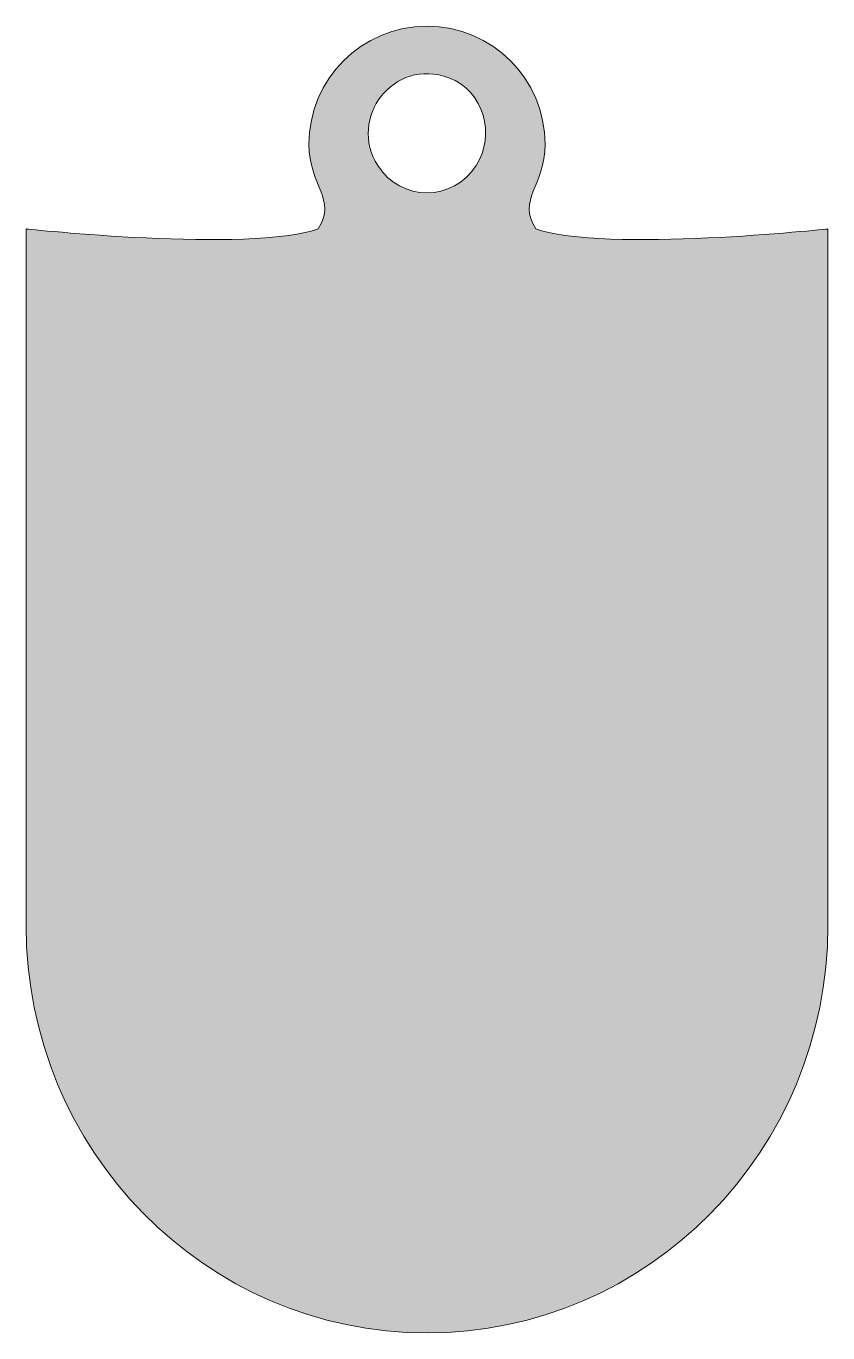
# Model space of a CAD drawing. Header units: inches. Extents: x 13.71 to 17.4, y -12.28 to -6.28.
import ezdxf

# ---------------------------------------------------------------- set-up
doc = ezdxf.new("R2010")
doc.units = ezdxf.units.IN
doc.header["$MEASUREMENT"] = 0
doc.layers.add('_U+0421_U+043B_U+043E_U+0439 1', color=7, linetype='Continuous')

msp = doc.modelspace()

# ---------------------------------------------------------------- hatches: boundary and pattern name
at = {"layer": '_U+0421_U+043B_U+043E_U+0439 1', "true_color": 0xffffff}
h = msp.add_hatch(color=7, dxfattribs=at)
h.dxf.hatch_style = 2
edge = h.paths.add_edge_path()
edge.add_spline(control_points=[(16.0555, -7.209), (15.9678, -7.0731), (16.0978, -7.0134), (16.0978, -6.8203), (16.0978, -6.5207), (15.8549, -6.2778), (15.5556, -6.2778), (15.2561, -6.2778), (15.0134, -6.5207), (15.0134, -6.8203), (15.0134, -7.0105), (15.1429, -7.074), (15.0557, -7.209), (15.0557, -7.209), (15.0557, -7.209), (15.0557, -7.209), (14.7383, -7.3194), (13.7137, -7.209), (13.7137, -7.209), (13.7137, -7.209), (13.7137, -10.4073), (13.7137, -10.4073), (13.7137, -11.4404), (14.5383, -12.2778), (15.5556, -12.2778), (15.5556, -12.2778), (15.5556, -12.2778), (15.5556, -12.2778), (16.5728, -12.2778), (17.3974, -11.4404), (17.3974, -10.4073), (17.3974, -10.4073), (17.3974, -7.209), (17.3974, -7.209), (17.3974, -7.209), (16.3729, -7.3194), (16.0555, -7.209), (16.0555, -7.209), (16.0555, -7.209), (16.0555, -7.209)], knot_values=[0, 0, 0, 0, 1, 1, 1, 2, 2, 2, 3, 3, 3, 4, 4, 4, 5, 5, 5, 6, 6, 6, 7, 7, 7, 8, 8, 8, 9, 9, 9, 10, 10, 10, 11, 11, 11, 12, 12, 12, 13, 13, 13, 13], degree=3, periodic=1)
edge = h.paths.add_edge_path()
edge.add_spline(control_points=[(15.6566, -6.5151), (15.8188, -6.5756), (15.8699, -6.7792), (15.7819, -6.9175), (15.6756, -7.0851), (15.4349, -7.0843), (15.3292, -6.9175), (15.1919, -6.7018), (15.4007, -6.4198), (15.6566, -6.5151)], knot_values=[0, 0, 0, 0, 1, 1, 1, 2, 2, 2, 3, 3, 3, 3], degree=3, periodic=1)

# ---------------------------------------------------------------- linework, layer by layer
at = {"layer": '_U+0421_U+043B_U+043E_U+0439 1', "lineweight": 0}
for points, knots in [([(16.0555, -7.209), (15.9678, -7.0731), (16.0978, -7.0134), (16.0978, -6.8203), (16.0978, -6.5207), (15.8549, -6.2778), (15.5556, -6.2778), (15.2561, -6.2778), (15.0134, -6.5207), (15.0134, -6.8203), (15.0134, -7.0105), (15.1429, -7.074), (15.0557, -7.209), (15.0557, -7.209), (15.0557, -7.209), (15.0557, -7.209), (14.7383, -7.3194), (13.7137, -7.209), (13.7137, -7.209), (13.7137, -7.209), (13.7137, -10.4073), (13.7137, -10.4073), (13.7137, -11.4404), (14.5383, -12.2778), (15.5556, -12.2778), (15.5556, -12.2778), (15.5556, -12.2778), (15.5556, -12.2778), (16.5728, -12.2778), (17.3974, -11.4404), (17.3974, -10.4073), (17.3974, -10.4073), (17.3974, -7.209), (17.3974, -7.209), (17.3974, -7.209), (16.3729, -7.3194), (16.0555, -7.209), (16.0555, -7.209), (16.0555, -7.209), (16.0555, -7.209)], [0, 0, 0, 0, 1, 1, 1, 2, 2, 2, 3, 3, 3, 4, 4, 4, 5, 5, 5, 6, 6, 6, 7, 7, 7, 8, 8, 8, 9, 9, 9, 10, 10, 10, 11, 11, 11, 12, 12, 12, 13, 13, 13, 13]), ([(15.6566, -6.5151), (15.8188, -6.5756), (15.8699, -6.7792), (15.7819, -6.9175), (15.6756, -7.0851), (15.4349, -7.0843), (15.3292, -6.9175), (15.1919, -6.7018), (15.4007, -6.4198), (15.6566, -6.5151)], [0, 0, 0, 0, 1, 1, 1, 2, 2, 2, 3, 3, 3, 3])]:
    msp.add_open_spline(points, degree=3, knots=knots, dxfattribs=at)

doc.saveas('drawing.dxf')
